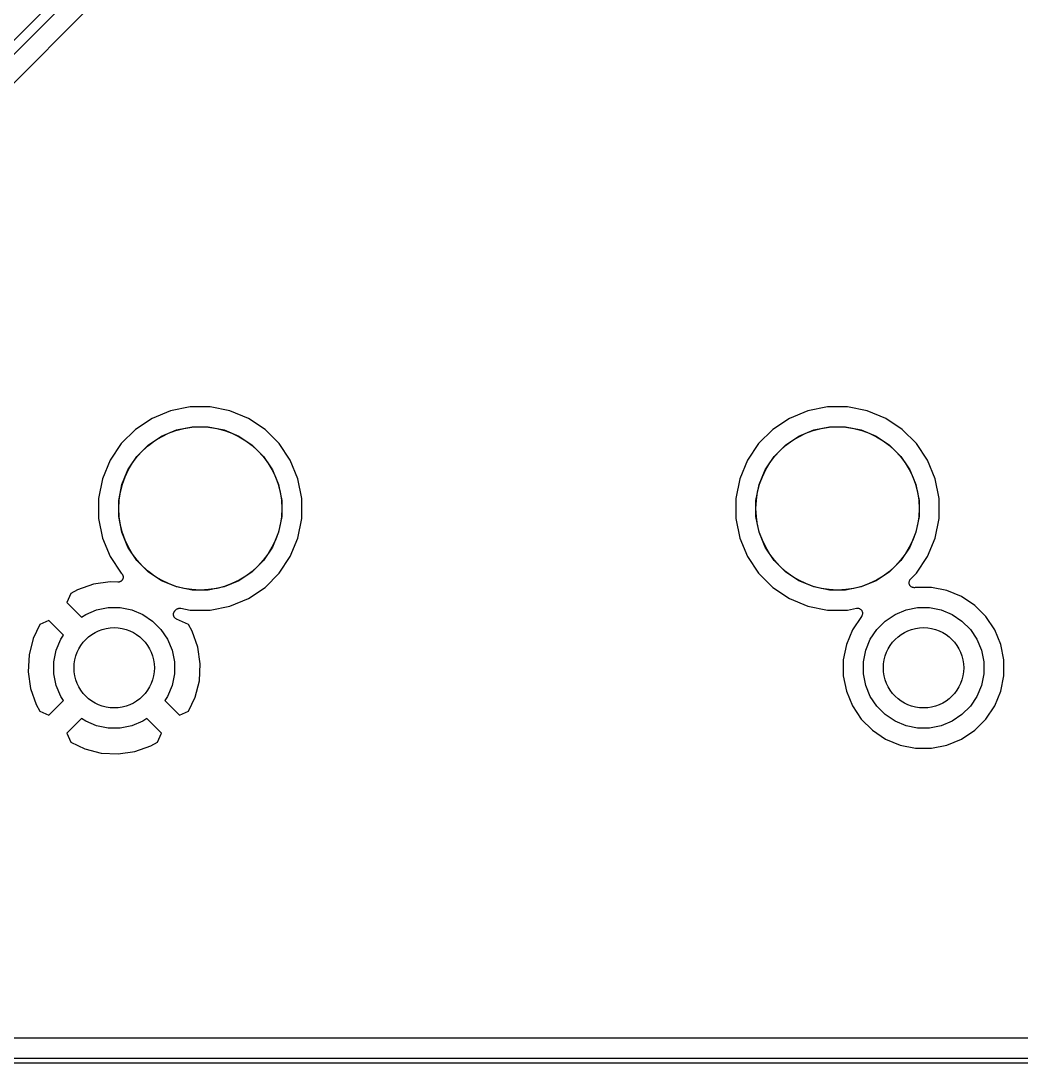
# Model space of a CAD drawing. Extents: x 4.8 to 7.88, y -6.14 to -3.94.
# Drawn here: x 6.519 to 7.304, y -6.144 to -5.326 of the extents above; entities that cross this region are included whole.
import ezdxf

# ---------------------------------------------------------------- set-up
doc = ezdxf.new("R2010")
doc.units = 0
doc.header["$MEASUREMENT"] = 0
doc.layers.add('BLACK', color=7, linetype='CONTINUOUS')

msp = doc.modelspace()

# ---------------------------------------------------------------- linework, layer by layer
at = {"layer": 'BLACK', "linetype": 'CONTINUOUS'}
for p, q in [((6.24837, -5.6063), (6.64029, -5.21438)), ((6.64484, -5.22096), (6.25292, -5.61288)), ((6.50007, -5.38801), (6.65021, -5.23786)), ((6.63619, -5.632), (6.62169, -5.63801)), ((6.6516, -5.62894), (6.63619, -5.632)), ((6.6673, -5.62894), (6.6516, -5.62894)), ((6.6827, -5.632), (6.6673, -5.62894)), ((6.69721, -5.63801), (6.6827, -5.632)), ((7.13619, -5.632), (7.12169, -5.63801)), ((7.1516, -5.62894), (7.13619, -5.632)), ((7.1673, -5.62894), (7.1516, -5.62894)), ((7.1827, -5.632), (7.1673, -5.62894)), ((7.19721, -5.63801), (7.1827, -5.632)), ((6.62169, -5.63801), (6.60863, -5.64674)), ((6.71027, -5.64674), (6.69721, -5.63801)), ((7.12169, -5.63801), (7.10863, -5.64674)), ((7.21027, -5.64674), (7.19721, -5.63801)), ((6.60863, -5.64674), (6.59752, -5.65784)), ((6.62914, -5.65197), (6.64079, -5.64714)), ((6.64079, -5.64714), (6.65315, -5.64469)), ((6.65315, -5.64469), (6.66575, -5.64469)), ((6.66575, -5.64469), (6.67811, -5.64714)), ((6.67811, -5.64714), (6.68975, -5.65197)), ((6.72137, -5.65784), (6.71027, -5.64674)), ((7.10863, -5.64674), (7.09752, -5.65784)), ((7.12914, -5.65197), (7.14079, -5.64714)), ((7.14079, -5.64714), (7.15315, -5.64469)), ((7.15315, -5.64469), (7.16575, -5.64469)), ((7.16575, -5.64469), (7.17811, -5.64714)), ((7.17811, -5.64714), (7.18975, -5.65197)), ((7.22137, -5.65784), (7.21027, -5.64674)), ((6.61867, -5.65897), (6.62914, -5.65197)), ((6.68975, -5.65197), (6.70023, -5.65897)), ((7.11867, -5.65897), (7.12914, -5.65197)), ((7.18975, -5.65197), (7.20023, -5.65897)), ((6.59752, -5.65784), (6.5888, -5.6709)), ((6.60976, -5.66788), (6.61867, -5.65897)), ((6.70023, -5.65897), (6.70914, -5.66788)), ((6.7301, -5.6709), (6.72137, -5.65784)), ((7.09752, -5.65784), (7.0888, -5.6709)), ((7.10976, -5.66788), (7.11867, -5.65897)), ((7.20023, -5.65897), (7.20914, -5.66788)), ((7.2301, -5.6709), (7.22137, -5.65784)), ((6.5888, -5.6709), (6.58279, -5.68541)), ((6.60275, -5.67836), (6.60976, -5.66788)), ((6.70914, -5.66788), (6.71614, -5.67836)), ((6.73611, -5.68541), (6.7301, -5.6709)), ((7.0888, -5.6709), (7.08279, -5.68541)), ((7.10275, -5.67836), (7.10976, -5.66788)), ((7.20914, -5.66788), (7.21614, -5.67836)), ((7.23611, -5.68541), (7.2301, -5.6709)), ((6.59793, -5.69), (6.60275, -5.67836)), ((6.71614, -5.67836), (6.72097, -5.69)), ((7.09793, -5.69), (7.10275, -5.67836)), ((7.21614, -5.67836), (7.22097, -5.69)), ((6.58279, -5.68541), (6.57972, -5.70081)), ((6.73917, -5.70081), (6.73611, -5.68541)), ((7.08279, -5.68541), (7.07972, -5.70081)), ((7.23917, -5.70081), (7.23611, -5.68541)), ((6.59547, -5.70236), (6.59793, -5.69)), ((6.72097, -5.69), (6.72343, -5.70236)), ((7.09547, -5.70236), (7.09793, -5.69)), ((7.22097, -5.69), (7.22343, -5.70236)), ((6.57972, -5.70081), (6.57972, -5.71651)), ((6.59547, -5.71496), (6.59547, -5.70236)), ((6.72343, -5.70236), (6.72343, -5.71496)), ((6.73917, -5.71651), (6.73917, -5.70081)), ((7.07972, -5.70081), (7.07972, -5.71651)), ((7.09547, -5.71496), (7.09547, -5.70236)), ((7.22343, -5.70236), (7.22343, -5.71496)), ((7.23917, -5.71651), (7.23917, -5.70081)), ((6.57972, -5.71651), (6.58279, -5.73192)), ((6.59793, -5.72732), (6.59547, -5.71496)), ((6.72343, -5.71496), (6.72097, -5.72732)), ((6.73611, -5.73192), (6.73917, -5.71651)), ((7.07972, -5.71651), (7.08279, -5.73192)), ((7.09793, -5.72732), (7.09547, -5.71496)), ((7.22343, -5.71496), (7.22097, -5.72732)), ((7.23611, -5.73192), (7.23917, -5.71651)), ((6.60275, -5.73897), (6.59793, -5.72732)), ((6.72097, -5.72732), (6.71614, -5.73897)), ((7.10275, -5.73897), (7.09793, -5.72732)), ((7.22097, -5.72732), (7.21614, -5.73897)), ((6.58279, -5.73192), (6.5888, -5.74643)), ((6.7301, -5.74643), (6.73611, -5.73192)), ((7.08279, -5.73192), (7.0888, -5.74643)), ((7.2301, -5.74643), (7.23611, -5.73192)), ((6.5888, -5.74643), (6.59752, -5.75948)), ((6.60976, -5.74944), (6.60275, -5.73897)), ((6.71614, -5.73897), (6.70914, -5.74944)), ((6.72137, -5.75948), (6.7301, -5.74643)), ((7.0888, -5.74643), (7.09752, -5.75948)), ((7.10976, -5.74944), (7.10275, -5.73897)), ((7.21614, -5.73897), (7.20914, -5.74944)), ((7.22137, -5.75948), (7.2301, -5.74643)), ((6.61867, -5.75836), (6.60976, -5.74944)), ((6.70914, -5.74944), (6.70023, -5.75836)), ((7.11867, -5.75836), (7.10976, -5.74944)), ((7.20914, -5.74944), (7.20023, -5.75836)), ((6.59752, -5.75948), (6.5978, -5.75976)), ((6.5978, -5.75976), (6.59784, -5.7598)), ((6.59784, -5.7598), (6.5979, -5.75987)), ((6.5979, -5.75987), (6.59797, -5.75994)), ((6.59797, -5.75994), (6.59814, -5.76017)), ((6.59814, -5.76017), (6.59832, -5.7604)), ((6.59832, -5.7604), (6.59836, -5.76049)), ((6.59836, -5.76049), (6.59842, -5.76056)), ((6.59842, -5.76056), (6.59854, -5.76082)), ((6.59854, -5.76082), (6.59867, -5.76108)), ((6.59867, -5.76108), (6.5987, -5.76117)), ((6.5987, -5.76117), (6.59874, -5.76126)), ((6.59874, -5.76126), (6.5988, -5.76154)), ((6.5988, -5.76154), (6.59889, -5.76182)), ((6.59889, -5.76182), (6.59889, -5.76192)), ((6.59889, -5.76192), (6.59892, -5.76201)), ((6.59895, -5.76278), (6.5989, -5.76306)), ((6.59892, -5.76201), (6.59893, -5.7623)), ((6.59893, -5.7623), (6.59895, -5.76258)), ((6.59895, -5.76258), (6.59894, -5.76268)), ((6.59894, -5.76268), (6.59895, -5.76278)), ((6.62914, -5.76536), (6.61867, -5.75836)), ((6.70023, -5.75836), (6.68975, -5.76536)), ((6.71027, -5.77059), (6.72137, -5.75948)), ((7.09752, -5.75948), (7.10863, -5.77059)), ((7.12914, -5.76536), (7.11867, -5.75836)), ((7.20023, -5.75836), (7.18975, -5.76536)), ((7.21674, -5.76411), (7.22137, -5.75948)), ((6.57576, -5.76806), (6.56319, -5.77251)), ((6.58887, -5.76616), (6.57576, -5.76806)), ((6.59481, -5.76647), (6.58887, -5.76616)), ((6.59491, -5.76647), (6.59481, -5.76647)), ((6.595, -5.76648), (6.59491, -5.76647)), ((6.59529, -5.76645), (6.595, -5.76648)), ((6.59558, -5.76644), (6.59529, -5.76645)), ((6.59567, -5.76642), (6.59558, -5.76644)), ((6.59577, -5.76641), (6.59567, -5.76642)), ((6.59604, -5.76633), (6.59577, -5.76641)), ((6.59632, -5.76626), (6.59604, -5.76633)), ((6.59641, -5.76622), (6.59632, -5.76626)), ((6.5965, -5.76619), (6.59641, -5.76622)), ((6.59676, -5.76605), (6.5965, -5.76619)), ((6.59702, -5.76593), (6.59676, -5.76605)), ((6.5971, -5.76588), (6.59702, -5.76593)), ((6.59718, -5.76583), (6.5971, -5.76588)), ((6.59741, -5.76565), (6.59718, -5.76583)), ((6.59764, -5.76548), (6.59741, -5.76565)), ((6.5977, -5.76541), (6.59764, -5.76548)), ((6.59778, -5.76535), (6.5977, -5.76541)), ((6.59796, -5.76512), (6.59778, -5.76535)), ((6.59816, -5.76491), (6.59796, -5.76512)), ((6.59821, -5.76483), (6.59816, -5.76491)), ((6.59827, -5.76476), (6.59821, -5.76483)), ((6.59841, -5.7645), (6.59827, -5.76476)), ((6.59856, -5.76426), (6.59841, -5.7645)), ((6.59859, -5.76417), (6.59856, -5.76426)), ((6.59864, -5.76408), (6.59859, -5.76417)), ((6.59873, -5.76381), (6.59864, -5.76408)), ((6.59883, -5.76354), (6.59873, -5.76381)), ((6.59884, -5.76344), (6.59883, -5.76354)), ((6.59887, -5.76335), (6.59884, -5.76344)), ((6.5989, -5.76306), (6.59887, -5.76335)), ((6.64079, -5.77018), (6.62914, -5.76536)), ((6.65315, -5.77264), (6.64079, -5.77018)), ((6.67811, -5.77018), (6.66575, -5.77264)), ((6.68975, -5.76536), (6.67811, -5.77018)), ((6.69721, -5.77931), (6.71027, -5.77059)), ((7.10863, -5.77059), (7.12169, -5.77931)), ((7.14079, -5.77018), (7.12914, -5.76536)), ((7.15315, -5.77264), (7.14079, -5.77018)), ((7.17811, -5.77018), (7.16575, -5.77264)), ((7.18975, -5.76536), (7.17811, -5.77018)), ((7.21559, -5.76687), (7.21563, -5.76649)), ((7.21559, -5.76688), (7.21559, -5.76687)), ((7.21563, -5.76725), (7.21559, -5.76688)), ((7.21559, -5.76688), (7.21559, -5.76688)), ((7.21563, -5.76649), (7.21567, -5.76612)), ((7.21566, -5.76764), (7.21563, -5.76725)), ((7.21566, -5.76765), (7.21566, -5.76764)), ((7.21566, -5.76764), (7.21566, -5.76764)), ((7.21577, -5.76801), (7.21566, -5.76765)), ((7.21567, -5.76611), (7.21578, -5.76574)), ((7.21567, -5.76612), (7.21567, -5.76611)), ((7.21567, -5.76611), (7.21567, -5.76611)), ((7.21588, -5.76838), (7.21577, -5.76801)), ((7.21578, -5.76574), (7.21589, -5.76538)), ((7.21606, -5.76872), (7.21588, -5.76838)), ((7.21588, -5.76838), (7.21588, -5.76838)), ((7.21588, -5.76838), (7.21588, -5.76838)), ((7.21589, -5.76538), (7.2159, -5.76538)), ((7.2159, -5.76537), (7.21608, -5.76504)), ((7.2159, -5.76538), (7.2159, -5.76537)), ((7.21624, -5.76906), (7.21606, -5.76872)), ((7.21608, -5.76504), (7.21626, -5.76471)), ((7.21649, -5.76937), (7.21624, -5.76906)), ((7.21624, -5.76906), (7.21624, -5.76906)), ((7.21624, -5.76906), (7.21624, -5.76906)), ((7.21626, -5.7647), (7.2165, -5.76441)), ((7.21626, -5.76471), (7.21626, -5.7647)), ((7.21626, -5.7647), (7.21626, -5.7647)), ((7.21672, -5.76965), (7.21649, -5.76937)), ((7.2165, -5.76441), (7.21674, -5.76411)), ((7.21672, -5.76966), (7.21672, -5.76965)), ((7.21703, -5.76992), (7.21672, -5.76966)), ((7.21672, -5.76966), (7.21672, -5.76966)), ((7.21731, -5.77015), (7.21703, -5.76992)), ((7.21732, -5.77015), (7.21731, -5.77015)), ((7.21731, -5.77015), (7.21731, -5.77015)), ((7.21765, -5.77034), (7.21732, -5.77015)), ((7.21798, -5.77052), (7.21765, -5.77034)), ((7.21799, -5.77052), (7.21798, -5.77052)), ((7.21834, -5.77063), (7.21799, -5.77052)), ((7.21799, -5.77052), (7.21799, -5.77052)), ((7.21871, -5.77075), (7.21834, -5.77063)), ((7.21872, -5.77075), (7.21871, -5.77075)), ((7.21908, -5.77079), (7.21872, -5.77075)), ((7.21872, -5.77075), (7.21872, -5.77075)), ((7.21948, -5.77083), (7.21908, -5.77079)), ((7.21949, -5.77083), (7.21948, -5.77083)), ((7.21948, -5.77083), (7.21948, -5.77083)), ((7.21985, -5.7708), (7.21949, -5.77083)), ((7.22024, -5.77077), (7.21985, -5.7708)), ((7.22025, -5.77077), (7.22024, -5.77077)), ((7.2203, -5.77076), (7.22025, -5.77077)), ((7.22025, -5.77077), (7.22025, -5.77077)), ((7.22025, -5.77077), (7.22025, -5.77077)), ((7.22074, -5.77067), (7.2203, -5.77076)), ((7.23315, -5.77067), (7.22074, -5.77067)), ((7.24532, -5.77309), (7.23315, -5.77067)), ((6.558, -5.77528), (6.5548, -5.78237)), ((6.56319, -5.77251), (6.558, -5.77528)), ((6.66575, -5.77264), (6.65315, -5.77264)), ((7.16575, -5.77264), (7.15315, -5.77264)), ((7.25679, -5.77784), (7.24532, -5.77309)), ((7.2671, -5.78473), (7.25679, -5.77784)), ((6.5548, -5.78237), (6.56637, -5.79394)), ((6.57817, -5.78823), (6.5873, -5.78642)), ((6.5873, -5.78642), (6.5966, -5.78642)), ((6.5966, -5.78642), (6.60573, -5.78823)), ((6.64127, -5.78747), (6.64159, -5.7873)), ((6.64159, -5.7873), (6.64192, -5.78713)), ((6.64192, -5.78713), (6.64193, -5.78713)), ((6.64193, -5.78713), (6.64195, -5.78712)), ((6.64195, -5.78712), (6.6423, -5.78702)), ((6.6423, -5.78702), (6.64265, -5.78691)), ((6.64265, -5.78691), (6.64267, -5.78691)), ((6.64267, -5.78691), (6.64269, -5.7869)), ((6.64269, -5.7869), (6.64305, -5.78687)), ((6.64305, -5.78687), (6.64342, -5.78684)), ((6.64342, -5.78684), (6.64344, -5.78684)), ((6.64344, -5.78684), (6.64345, -5.78684)), ((6.64345, -5.78684), (6.64382, -5.78687)), ((6.64382, -5.78687), (6.64418, -5.78691)), ((6.64418, -5.78691), (6.6516, -5.78839)), ((6.6673, -5.78839), (6.6827, -5.78532)), ((6.6827, -5.78532), (6.69721, -5.77931)), ((7.12169, -5.77931), (7.13619, -5.78532)), ((7.13619, -5.78532), (7.1516, -5.78839)), ((7.1673, -5.78839), (7.17434, -5.78698)), ((7.17434, -5.78698), (7.17439, -5.78698)), ((7.17439, -5.78698), (7.1744, -5.78697)), ((7.17439, -5.78698), (7.17439, -5.78698)), ((7.17439, -5.78698), (7.17439, -5.78698)), ((7.1744, -5.78697), (7.17479, -5.78694)), ((7.17479, -5.78694), (7.17515, -5.78691)), ((7.17515, -5.78691), (7.17516, -5.78691)), ((7.17516, -5.78691), (7.17516, -5.78691)), ((7.17516, -5.78691), (7.17556, -5.78695)), ((7.17556, -5.78695), (7.17592, -5.78699)), ((7.17592, -5.78699), (7.17592, -5.78699)), ((7.17592, -5.78699), (7.17593, -5.78699)), ((7.17593, -5.78699), (7.1763, -5.78711)), ((7.1763, -5.78711), (7.17665, -5.78722)), ((7.17665, -5.78722), (7.17665, -5.78722)), ((7.17665, -5.78722), (7.17666, -5.78723)), ((7.17666, -5.78723), (7.17699, -5.78741)), ((7.17699, -5.78741), (7.17732, -5.78759)), ((7.21317, -5.78823), (7.2223, -5.78642)), ((7.2223, -5.78642), (7.2316, -5.78642)), ((7.2316, -5.78642), (7.24073, -5.78823)), ((7.27588, -5.79351), (7.2671, -5.78473)), ((6.56637, -5.79394), (6.56957, -5.79179)), ((6.56957, -5.79179), (6.57817, -5.78823)), ((6.60573, -5.78823), (6.61433, -5.79179)), ((6.61433, -5.79179), (6.62207, -5.79696)), ((6.63845, -5.79164), (6.63849, -5.79134)), ((6.63845, -5.79172), (6.63845, -5.79164)), ((6.63845, -5.79179), (6.63845, -5.79172)), ((6.63847, -5.7921), (6.63845, -5.79179)), ((6.63849, -5.79241), (6.63847, -5.7921)), ((6.63849, -5.79134), (6.63852, -5.79102)), ((6.63851, -5.79248), (6.63849, -5.79241)), ((6.63852, -5.79255), (6.63851, -5.79248)), ((6.63852, -5.79102), (6.63854, -5.79095)), ((6.63861, -5.79285), (6.63852, -5.79255)), ((6.63854, -5.79095), (6.63855, -5.79088)), ((6.63855, -5.79088), (6.63866, -5.79059)), ((6.63868, -5.79315), (6.63861, -5.79285)), ((6.63866, -5.79059), (6.63875, -5.79029)), ((6.63872, -5.79322), (6.63868, -5.79315)), ((6.63874, -5.79329), (6.63872, -5.79322)), ((6.63888, -5.79357), (6.63874, -5.79329)), ((6.63875, -5.79029), (6.63878, -5.79023)), ((6.63878, -5.79023), (6.63881, -5.79016)), ((6.63881, -5.79016), (6.63896, -5.78989)), ((6.63902, -5.79385), (6.63888, -5.79357)), ((6.63896, -5.78989), (6.63911, -5.78961)), ((6.63906, -5.79391), (6.63902, -5.79385)), ((6.6391, -5.79397), (6.63906, -5.79391)), ((6.63929, -5.79421), (6.6391, -5.79397)), ((6.63911, -5.78961), (6.63916, -5.78956)), ((6.63916, -5.78956), (6.63919, -5.78949)), ((6.63919, -5.78949), (6.6394, -5.78926)), ((6.63948, -5.79446), (6.63929, -5.79421)), ((6.6394, -5.78926), (6.6396, -5.78902)), ((6.63953, -5.79451), (6.63948, -5.79446)), ((6.63958, -5.79457), (6.63953, -5.79451)), ((6.63982, -5.79477), (6.63958, -5.79457)), ((6.6396, -5.78902), (6.64063, -5.78799)), ((6.64005, -5.79498), (6.63982, -5.79477)), ((6.64011, -5.79501), (6.64005, -5.79498)), ((6.64017, -5.79506), (6.64011, -5.79501)), ((6.64044, -5.79521), (6.64017, -5.79506)), ((6.64071, -5.79537), (6.64044, -5.79521)), ((6.64063, -5.78799), (6.64064, -5.78798)), ((6.64064, -5.78798), (6.64067, -5.78795)), ((6.64064, -5.78798), (6.64064, -5.78798)), ((6.64064, -5.78798), (6.64064, -5.78798)), ((6.64067, -5.78795), (6.64095, -5.78772)), ((6.64076, -5.79539), (6.64071, -5.79537)), ((6.65033, -5.79971), (6.64076, -5.79539)), ((6.64095, -5.78772), (6.64124, -5.78749)), ((6.64124, -5.78749), (6.64125, -5.78748)), ((6.64125, -5.78748), (6.64127, -5.78747)), ((6.6516, -5.78839), (6.6673, -5.78839)), ((7.1516, -5.78839), (7.1673, -5.78839)), ((7.17812, -5.79336), (7.17113, -5.80382)), ((7.17732, -5.78759), (7.17733, -5.78759)), ((7.17733, -5.78759), (7.17733, -5.7876)), ((7.17733, -5.7876), (7.17761, -5.78783)), ((7.17761, -5.78783), (7.17792, -5.78808)), ((7.17792, -5.78808), (7.17792, -5.78809)), ((7.17792, -5.78809), (7.17792, -5.78809)), ((7.17792, -5.78809), (7.17815, -5.78837)), ((7.17814, -5.79333), (7.17812, -5.79336)), ((7.17838, -5.79305), (7.17814, -5.79333)), ((7.17815, -5.78837), (7.1784, -5.78868)), ((7.17856, -5.7927), (7.17838, -5.79304)), ((7.17838, -5.79304), (7.17838, -5.79304)), ((7.17838, -5.79304), (7.17838, -5.79305)), ((7.1784, -5.78868), (7.1784, -5.78868)), ((7.1784, -5.78868), (7.1784, -5.78869)), ((7.1784, -5.78869), (7.17858, -5.78902)), ((7.17874, -5.79237), (7.17856, -5.7927)), ((7.17858, -5.78902), (7.17876, -5.78936)), ((7.17875, -5.79236), (7.17874, -5.79236)), ((7.17874, -5.79236), (7.17874, -5.79237)), ((7.17886, -5.792), (7.17875, -5.79236)), ((7.17876, -5.78936), (7.17876, -5.78936)), ((7.17876, -5.78936), (7.17876, -5.78937)), ((7.17876, -5.78937), (7.17887, -5.78974)), ((7.17897, -5.79163), (7.17886, -5.792)), ((7.17887, -5.78974), (7.17898, -5.7901)), ((7.17901, -5.79126), (7.17897, -5.79162)), ((7.17897, -5.79162), (7.17897, -5.79163)), ((7.17897, -5.79163), (7.17897, -5.79163)), ((7.17898, -5.7901), (7.17898, -5.7901)), ((7.17898, -5.7901), (7.17898, -5.79011)), ((7.17898, -5.79011), (7.17901, -5.7905)), ((7.17901, -5.7905), (7.17905, -5.79086)), ((7.17905, -5.79087), (7.17901, -5.79126)), ((7.17905, -5.79086), (7.17905, -5.79086)), ((7.17905, -5.79086), (7.17905, -5.79087)), ((7.19683, -5.79696), (7.20457, -5.79179)), ((7.20457, -5.79179), (7.21317, -5.78823)), ((7.24073, -5.78823), (7.24933, -5.79179)), ((7.24933, -5.79179), (7.25707, -5.79696)), ((7.28277, -5.80382), (7.27588, -5.79351)), ((6.53366, -5.79967), (6.52841, -5.81068)), ((6.54066, -5.79651), (6.53366, -5.79967)), ((6.55222, -5.80808), (6.54066, -5.79651)), ((6.62207, -5.79696), (6.62865, -5.80355)), ((6.62865, -5.80355), (6.63382, -5.81128)), ((6.6531, -5.8049), (6.65033, -5.79971)), ((7.18508, -5.81128), (7.19025, -5.80355)), ((7.19025, -5.80355), (7.19683, -5.79696)), ((7.25707, -5.79696), (7.26365, -5.80355)), ((7.26365, -5.80355), (7.26882, -5.81128)), ((6.52841, -5.81068), (6.52515, -5.82351)), ((6.54652, -5.81988), (6.55008, -5.81128)), ((6.55008, -5.81128), (6.55222, -5.80808)), ((6.63382, -5.81128), (6.63738, -5.81988)), ((6.65755, -5.81747), (6.6531, -5.8049)), ((7.17113, -5.80382), (7.16638, -5.81529)), ((7.18152, -5.81988), (7.18508, -5.81128)), ((7.26882, -5.81128), (7.27238, -5.81988)), ((7.28752, -5.81529), (7.28277, -5.80382)), ((6.5447, -5.82901), (6.54652, -5.81988)), ((6.63738, -5.81988), (6.63919, -5.82901)), ((6.65945, -5.83058), (6.65755, -5.81747)), ((7.16638, -5.81529), (7.16396, -5.82746)), ((7.1797, -5.82901), (7.18152, -5.81988)), ((7.27238, -5.81988), (7.27419, -5.82901)), ((7.28994, -5.82746), (7.28752, -5.81529)), ((6.52515, -5.82351), (6.52445, -5.83674)), ((7.16396, -5.82746), (7.16396, -5.83987)), ((7.28994, -5.83987), (7.28994, -5.82746)), ((6.5447, -5.83831), (6.5447, -5.82901)), ((6.63919, -5.82901), (6.63919, -5.83831)), ((6.65875, -5.84381), (6.65945, -5.83058)), ((7.1797, -5.83831), (7.1797, -5.82901)), ((7.27419, -5.82901), (7.27419, -5.83831)), ((6.52445, -5.83674), (6.52635, -5.84985)), ((6.54652, -5.84744), (6.5447, -5.83831)), ((6.63919, -5.83831), (6.63738, -5.84744)), ((6.65549, -5.85665), (6.65875, -5.84381)), ((7.16396, -5.83987), (7.16638, -5.85204)), ((7.18152, -5.84744), (7.1797, -5.83831)), ((7.27419, -5.83831), (7.27238, -5.84744)), ((7.28752, -5.85204), (7.28994, -5.83987)), ((6.52635, -5.84985), (6.5308, -5.86242)), ((6.55008, -5.85604), (6.54652, -5.84744)), ((6.63738, -5.84744), (6.63382, -5.85604)), ((7.16638, -5.85204), (7.17113, -5.8635)), ((7.18508, -5.85604), (7.18152, -5.84744)), ((7.27238, -5.84744), (7.26882, -5.85604)), ((7.28277, -5.8635), (7.28752, -5.85204)), ((6.54066, -5.87081), (6.55222, -5.85924)), ((6.55222, -5.85924), (6.55008, -5.85604)), ((6.63382, -5.85604), (6.63167, -5.85924)), ((6.63167, -5.85924), (6.64324, -5.87081)), ((6.65024, -5.86765), (6.65549, -5.85665)), ((7.19025, -5.86378), (7.18508, -5.85604)), ((7.26882, -5.85604), (7.26365, -5.86378)), ((6.5308, -5.86242), (6.53357, -5.86761)), ((6.53357, -5.86761), (6.54066, -5.87081)), ((6.64324, -5.87081), (6.65024, -5.86765)), ((7.17113, -5.8635), (7.17802, -5.87382)), ((7.19683, -5.87036), (7.19025, -5.86378)), ((7.26365, -5.86378), (7.25707, -5.87036)), ((7.27588, -5.87382), (7.28277, -5.8635)), ((6.56637, -5.87339), (6.5548, -5.88495)), ((6.56957, -5.87553), (6.56637, -5.87339)), ((6.57817, -5.87909), (6.56957, -5.87553)), ((6.61433, -5.87553), (6.60573, -5.87909)), ((6.61753, -5.87339), (6.61433, -5.87553)), ((6.6291, -5.88495), (6.61753, -5.87339)), ((7.17802, -5.87382), (7.18679, -5.88259)), ((7.20457, -5.87553), (7.19683, -5.87036)), ((7.21317, -5.87909), (7.20457, -5.87553)), ((7.24933, -5.87553), (7.24073, -5.87909)), ((7.25707, -5.87036), (7.24933, -5.87553)), ((7.2671, -5.88259), (7.27588, -5.87382)), ((6.5548, -5.88495), (6.55796, -5.89195)), ((6.5873, -5.88091), (6.57817, -5.87909)), ((6.5966, -5.88091), (6.5873, -5.88091)), ((6.60573, -5.87909), (6.5966, -5.88091)), ((6.6259, -5.89204), (6.6291, -5.88495)), ((7.18679, -5.88259), (7.19711, -5.88948)), ((7.2223, -5.88091), (7.21317, -5.87909)), ((7.2316, -5.88091), (7.2223, -5.88091)), ((7.24073, -5.87909), (7.2316, -5.88091)), ((7.25679, -5.88948), (7.2671, -5.88259)), ((6.55796, -5.89195), (6.56896, -5.8972)), ((6.62071, -5.89481), (6.6259, -5.89204)), ((7.19711, -5.88948), (7.20857, -5.89423)), ((7.24532, -5.89423), (7.25679, -5.88948)), ((6.56896, -5.8972), (6.5818, -5.90046)), ((6.5818, -5.90046), (6.59503, -5.90116)), ((6.59503, -5.90116), (6.60814, -5.89926)), ((6.60814, -5.89926), (6.62071, -5.89481)), ((7.20857, -5.89423), (7.22074, -5.89665)), ((7.22074, -5.89665), (7.23315, -5.89665)), ((7.23315, -5.89665), (7.24532, -5.89423)), ((7.38189, -6.12402), (4.8248, -6.12402)), ((7.75581, -6.1437), (4.80325, -6.1437)), ((4.80512, -6.13976), (7.75394, -6.13976))]:
    msp.add_line(p, q, dxfattribs=at)
at = {"layer": 'BLACK'}
for centre, radius in [((6.65945, -5.70866), 0.06398), ((6.65945, -5.70866), 0.06398), ((7.15945, -5.70866), 0.06398), ((7.15945, -5.70866), 0.06398), ((6.59195, -5.83366), 0.0315), ((6.59195, -5.83366), 0.0315), ((7.22695, -5.83366), 0.0315), ((7.22695, -5.83366), 0.0315)]:
    msp.add_circle(centre, radius, dxfattribs=at)

doc.saveas('drawing.dxf')
